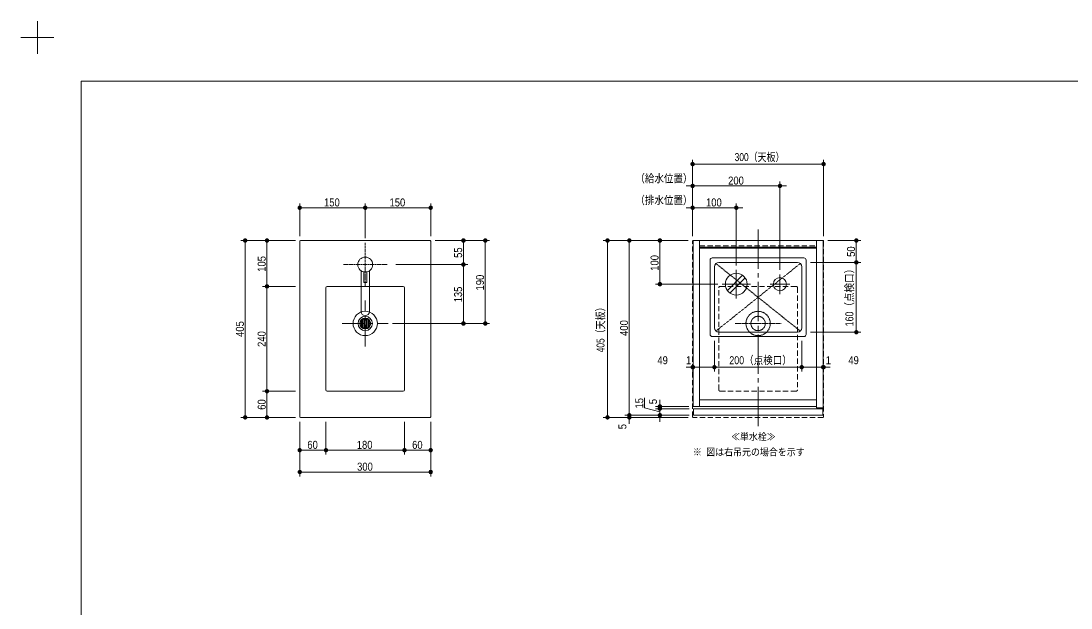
# Model space of a CAD drawing. Units: millimetres, scale not verified. Extents: x -3031 to 3031, y -1522 to 1522.
# Drawn here: x -3031 to -626, y 179 to 1522 of the extents above; entities that cross this region are included whole.
import ezdxf
from ezdxf.enums import TextEntityAlignment as Align

# ---------------------------------------------------------------- set-up
doc = ezdxf.new("R2010")
doc.units = ezdxf.units.MM
doc.header["$LTSCALE"] = 10
for name, pattern in [('CHAIN1', [8, 5, -1, 1, -1]), ('CHAIN2', [12, 9, -1, 1, -1]), ('DASHED1', [1.8, 1.2, -0.6]), ('DOUBLE_CHAIN1', [8.8, 5, -1, 0.6, -0.6, 0.6, -1])]:
    doc.linetypes.add(name, pattern=pattern)
for name, color, linetype, lineweight in [('0-0_1図面枠', 7, 'Continuous', 9), ('0-1_5ボウル・キャビネット', 7, 'Continuous', 9), ('0-2_2寸法-1', 7, 'Continuous', 9), ('0-3_0', 7, 'Continuous', 9), ('0-4_4給排水', 7, 'Continuous', 9), ('0-5_2寸法-2', 7, 'Continuous', 9), ('0-6_2寸法-3', 7, 'Continuous', 9)]:
    doc.layers.add(name, color=color, linetype=linetype, lineweight=lineweight)
doc.layers.add('0-7_3一般', color=7, linetype='Continuous')
doc.styles.add('ＭＳ ゴシック', font='')
doc.styles.add('ＭＳ Ｐゴシック', font='')
doc.styles.get('ＭＳ ゴシック').set_extended_font_data('MS Gothic')
doc.styles.get('ＭＳ Ｐゴシック').set_extended_font_data('MS PGothic')

# ---------------------------------------------------------------- blocks, each defined once
blk = doc.blocks.new('グループ')
at = {"layer": '0-0_1図面枠'}
for p, q in [((-21000, 14475), (-21000, 15225)), ((-21375, 14850), (-20625, 14850))]:
    blk.add_line(p, q, dxfattribs=at)
blk = doc.blocks.new('グループ-2')
at = {"layer": '0-0_1図面枠'}
blk.add_lwpolyline([(-20000, 13850), (20000, 13850), (20000, -13850), (-20000, -13850)], close=True, dxfattribs=at)
blk = doc.blocks.new('図面枠')
at = {"layer": '0-0_1図面枠'}
for name in ['グループ', 'グループ-2']:
    blk.add_blockref(name, (0, 0), dxfattribs=at)
blk = doc.blocks.new('グループ-5')
at = {"layer": '0-1_5ボウル・キャビネット'}
for points in [[(-5980, 10200), (-5830, 10200), (-5830, 6400), (-5980, 6400)], [(-5830, 10200), (-3150, 10200), (-3150, 10050), (-5830, 10050)], [(-3000, 6370), (-3150, 6370), (-3150, 10200), (-3000, 10200)], [(-5830, 10050), (-3150, 10050), (-3150, 10025), (-5830, 10025)], [(-5830, 6550), (-3150, 6550), (-3150, 6400), (-5830, 6400)], [(-5970, 6350), (-3010, 6350), (-3010, 6200), (-5970, 6200)]]:
    blk.add_lwpolyline(points, close=True, dxfattribs=at)
blk = doc.blocks.new('_Dot')
at = {"layer": '0-3_0'}
for p, q in [((-5, 0), (-10, 0)), ((4.89, 1), (-4.89, 1)), ((3.99, 3), (-3.99, 3)), ((4.58, -1.99), (-4.58, -1.99)), ((3, -3.99), (-3, -3.99))]:
    blk.add_line(p, q, dxfattribs=at)
for points in [[(5, 0), (4.96, 0.63), (4.84, 1.24), (4.65, 1.84), (4.38, 2.41), (4.05, 2.94), (3.64, 3.42), (3.19, 3.85), (2.68, 4.22), (2.13, 4.52), (1.55, 4.76), (0.94, 4.91), (0.31, 4.99), (-0.31, 4.99), (-0.94, 4.91), (-1.55, 4.76), (-2.13, 4.52), (-2.68, 4.22), (-3.19, 3.85), (-3.64, 3.42), (-4.05, 2.94), (-4.38, 2.41), (-4.65, 1.84), (-4.84, 1.24), (-4.96, 0.63), (-5, 0), (0, 0)], [(-5, 0), (-4.96, -0.63), (-4.84, -1.24), (-4.65, -1.84), (-4.38, -2.41), (-4.05, -2.94), (-3.64, -3.42), (-3.19, -3.85), (-2.68, -4.22), (-2.13, -4.52), (-1.55, -4.76), (-0.94, -4.91), (-0.31, -4.99), (0.31, -4.99), (0.94, -4.91), (1.55, -4.76), (2.13, -4.52), (2.68, -4.22), (3.19, -3.85), (3.64, -3.42), (4.05, -2.94), (4.38, -2.41), (4.65, -1.84), (4.84, -1.24), (4.96, -0.63), (5, 0), (0, 0)]]:
    blk.add_lwpolyline(points, close=True, dxfattribs=at)
blk = doc.blocks.new('グループ-16')
at = {"layer": '0-1_5ボウル・キャビネット'}
for p, q in [((-5590, 8050), (-5590, 9750)), ((-5540, 9800), (-3440, 9800)), ((-5390, 9700), (-3590, 9700)), ((-3390, 9750), (-3390, 8050)), ((-5490, 8200), (-5490, 9600)), ((-3490, 9600), (-3490, 8200)), ((-3440, 8000), (-5540, 8000)), ((-3590, 8100), (-5390, 8100))]:
    blk.add_line(p, q, dxfattribs=at)
at = {"layer": '0-1_5ボウル・キャビネット', "linetype": 'DOUBLE_CHAIN1'}
for p, q in [((-5457.4, 9673.9), (-3522.6, 8126.1)), ((-3522.6, 9673.9), (-5457.4, 8126.1))]:
    blk.add_line(p, q, dxfattribs=at)
at = {"layer": '0-1_5ボウル・キャビネット'}
for centre, radius, start, end in [((-5540, 9750), 50, 90, 180), ((-5390, 9600), 100, 90, 180), ((-3590, 9600), 100, 0, 90), ((-3440, 9750), 50, 0, 90), ((-5390, 8200), 100, 180, 270), ((-3590, 8200), 100, 270, 0), ((-5540, 8050), 50, 180, 270), ((-3440, 8050), 50, 270, 0)]:
    blk.add_arc(centre, radius, start, end, dxfattribs=at)
blk = doc.blocks.new('グループ-19')
at = {"layer": '0-1_5ボウル・キャビネット'}
for p, q in [((-13575, 8222.5), (-13575, 8377.5)), ((-13555, 8205.1), (-13555, 8394.9)), ((-13525, 8190.5), (-13525, 8409.5)), ((-13505, 8186), (-13505, 8414)), ((-13475, 8186), (-13475, 8414)), ((-13455, 8190.5), (-13455, 8409.5)), ((-13425, 8205.1), (-13425, 8394.9)), ((-13405, 8222.5), (-13405, 8377.5))]:
    blk.add_line(p, q, dxfattribs=at)
for radius in [278.5, 165, 125]:
    blk.add_circle((-13490, 8300), radius, dxfattribs=at)
for start, end in [(137.65739, 222.34261), (107.71893, 124.41739), (235.58261, 252.28107), (90, 97.49472), (262.50528, 270), (82.50528, 90), (270, 277.49472), (55.58261, 72.28107), (287.71893, 304.41739), (317.65739, 42.34261)]:
    blk.add_arc((-13490, 8300), 115, start, end, dxfattribs=at)
blk = doc.blocks.new('給水')
at = {"layer": '0-4_4給排水'}
for p, q in [((-225, 0), (225, 0)), ((0, -225), (0, 225))]:
    blk.add_line(p, q, dxfattribs=at)
blk.add_circle((0, 0), 150, dxfattribs=at)
blk = doc.blocks.new('排水')
at = {"layer": '0-4_4給排水'}
for p, q in [((0, -325), (0, 325)), ((-325, 0), (325, 0)), ((-202.8, -146.2), (146.2, 202.8)), ((-146.2, -202.8), (202.8, 146.2))]:
    blk.add_line(p, q, dxfattribs=at)
blk.add_circle((0, 0), 250, dxfattribs=at)
blk = doc.blocks.new('グループ-20')
at = {"layer": '0-1_5ボウル・キャビネット', "linetype": 'CHAIN1'}
blk.add_line((-5018.5, 8300), (-3961.5, 8300), dxfattribs=at)
at = {"layer": '0-1_5ボウル・キャビネット', "linetype": 'DASHED1'}
for radius in [278.5, 165]:
    blk.add_circle((-4490, 8300), radius, dxfattribs=at)
blk = doc.blocks.new('グループ-21')
at = {"layer": '0-4_4給排水', "linetype": 'CHAIN1'}
for p, q in [((-13490, 9150), (-13490, 10150)), ((-12990, 9650), (-13990, 9650))]:
    blk.add_line(p, q, dxfattribs=at)
at = {"layer": '0-4_4給排水'}
for p, q in [((-13584.7, 8575.6), (-13584.7, 9508.8)), ((-13394.7, 9508.8), (-13394.7, 8575.6))]:
    blk.add_line(p, q, dxfattribs=at)
blk.add_lwpolyline([(-13454.7, 9483.6), (-13454.7, 9240), (-13524.7, 9240), (-13524.7, 9483.6)], dxfattribs=at)
blk.add_circle((-13490, 9650), 170, dxfattribs=at)
for start, end in [(180, 270), (270, 0)]:
    blk.add_arc((-13489.7, 8575.6), 95, start, end, dxfattribs=at)

msp = doc.modelspace()

# ---------------------------------------------------------------- linework, layer by layer
at = {"layer": '0-1_5ボウル・キャビネット', "linetype": 'CHAIN2'}
msp.add_line((-1342.75, 1045), (-1342.75, 590), dxfattribs=at)
at = {"layer": '0-1_5ボウル・キャビネット'}
for p, q in [((-2392.75, 616.5), (-2392.75, 1018.5)), ((-2391.25, 1020), (-2094.25, 1020)), ((-2092.75, 1018.5), (-2092.75, 616.5)), ((-2329.75, 915), (-2155.75, 915)), ((-2332.75, 678), (-2332.75, 912)), ((-2152.75, 912), (-2152.75, 678)), ((-2155.75, 675), (-2329.75, 675)), ((-2094.25, 615), (-2391.25, 615))]:
    msp.add_line(p, q, dxfattribs=at)
at = {"layer": '0-1_5ボウル・キャビネット', "linetype": 'DASHED1'}
for p, q in [((-1492.75, 616.5), (-1492.75, 1018.5)), ((-1491.25, 1020), (-1194.25, 1020)), ((-1192.75, 1018.5), (-1192.75, 616.5)), ((-1476.75, 1007.5), (-1208.75, 1007.5)), ((-1429.75, 915), (-1255.75, 915)), ((-1432.75, 678), (-1432.75, 912)), ((-1252.75, 912), (-1252.75, 678)), ((-1255.75, 675), (-1429.75, 675)), ((-1194.25, 615), (-1491.25, 615))]:
    msp.add_line(p, q, dxfattribs=at)
at = {"layer": '0-1_5ボウル・キャビネット', "linetype": 'CHAIN1'}
for p, q in [((-2242.75, 777.15), (-2242.75, 882.85)), ((-2295.6, 830), (-2189.9, 830))]:
    msp.add_line(p, q, dxfattribs=at)
at = {"layer": '0-1_5ボウル・キャビネット'}
for centre, radius, start, end in [((-2391.25, 1018.5), 1.5, 90, 180), ((-2094.25, 1018.5), 1.5, 0, 90), ((-2329.75, 912), 3, 90, 180), ((-2155.75, 912), 3, 0, 90), ((-2329.75, 678), 3, 180, 270), ((-2155.75, 678), 3, 270, 0), ((-2391.25, 616.5), 1.5, 180, 270), ((-2094.25, 616.5), 1.5, 270, 0)]:
    msp.add_arc(centre, radius, start, end, dxfattribs=at)
at = {"layer": '0-1_5ボウル・キャビネット', "linetype": 'DASHED1'}
for centre, radius, start, end in [((-1491.25, 1018.5), 1.5, 90, 180), ((-1194.25, 1018.5), 1.5, 0, 90), ((-1429.75, 912), 3, 90, 180), ((-1255.75, 912), 3, 0, 90), ((-1429.75, 678), 3, 180, 270), ((-1255.75, 678), 3, 270, 0), ((-1491.25, 616.5), 1.5, 180, 270), ((-1194.25, 616.5), 1.5, 270, 0)]:
    msp.add_arc(centre, radius, start, end, dxfattribs=at)
at = {"layer": '0-2_2寸法-1'}
for p, q in [((-1492.75, 1155), (-1492.75, 1205)), ((-1192.75, 1030), (-1192.75, 1205)), ((-1200.25, 1195), (-1485.25, 1195)), ((-1492.75, 1105), (-1492.75, 1155)), ((-1292.75, 952.5), (-1292.75, 1155)), ((-1300.25, 1145), (-1485.25, 1145)), ((-2392.75, 1030), (-2392.75, 1105)), ((-2250.25, 1095), (-2385.25, 1095)), ((-2242.75, 1025), (-2242.75, 1105)), ((-2242.75, 1035), (-2242.75, 1105)), ((-2235.25, 1095), (-2100.25, 1095)), ((-2092.75, 1030), (-2092.75, 1105)), ((-1492.75, 1030), (-1492.75, 1105)), ((-1400.25, 1095), (-1485.25, 1095)), ((-1392.75, 962.5), (-1392.75, 1105)), ((-2477.75, 1020), (-2527.75, 1020)), ((-2517.75, 622.5), (-2517.75, 1012.5)), ((-2402.75, 1020), (-2477.75, 1020)), ((-2467.75, 1012.5), (-2467.75, 922.5)), ((-2082.75, 1020), (-2007.75, 1020)), ((-2017.75, 972.5), (-2017.75, 1012.5)), ((-2007.75, 1020), (-1957.75, 1020)), ((-1967.75, 837.5), (-1967.75, 1012.5)), ((-1647.75, 1020), (-1697.75, 1020)), ((-1687.75, 622.5), (-1687.75, 1012.5)), ((-1577.75, 1020), (-1647.75, 1020)), ((-1637.75, 627.5), (-1637.75, 1012.5)), ((-1502.75, 1020), (-1577.75, 1020)), ((-1567.75, 1012.5), (-1567.75, 927.5)), ((-1182.75, 1020), (-1107.75, 1020)), ((-1117.75, 977.5), (-1117.75, 1012.5)), ((-2172.75, 965), (-2007.75, 965)), ((-2172.75, 965), (-2007.75, 965)), ((-1222.75, 970), (-1107.75, 970)), ((-1222.75, 970), (-1107.75, 970)), ((-1117.75, 962.5), (-1117.75, 817.5)), ((-2017.75, 957.5), (-2017.75, 837.5)), ((-2402.75, 915), (-2477.75, 915)), ((-2402.75, 915), (-2477.75, 915)), ((-1435.25, 920), (-1577.75, 920)), ((-2467.75, 682.5), (-2467.75, 907.5)), ((-2179.9, 830), (-2007.75, 830)), ((-2007.75, 830), (-1957.75, 830)), ((-1222.75, 810), (-1107.75, 810)), ((-1442.75, 790), (-1442.75, 720)), ((-1242.75, 790), (-1242.75, 720)), ((-1250.25, 730), (-1435.25, 730)), ((-2402.75, 675), (-2477.75, 675)), ((-2402.75, 675), (-2477.75, 675)), ((-2467.75, 667.5), (-2467.75, 622.5)), ((-2477.75, 615), (-2527.75, 615)), ((-2402.75, 615), (-2477.75, 615)), ((-2392.75, 605), (-2392.75, 530)), ((-2332.75, 605), (-2332.75, 530)), ((-2332.75, 605), (-2332.75, 530)), ((-2152.75, 605), (-2152.75, 530)), ((-2152.75, 605), (-2152.75, 530)), ((-2092.75, 605), (-2092.75, 530)), ((-1647.75, 615), (-1697.75, 615)), ((-1500.75, 620), (-1647.75, 620)), ((-2392.75, 530), (-2392.75, 480)), ((-2340.25, 540), (-2385.25, 540)), ((-2325.25, 540), (-2160.25, 540)), ((-2100.25, 540), (-2145.25, 540)), ((-2092.75, 530), (-2092.75, 480)), ((-2100.25, 490), (-2385.25, 490))]:
    msp.add_line(p, q, dxfattribs=at)
at = {"layer": '0-5_2寸法-2'}
for p, q in [((-1492.75, 1105), (-1492.75, 1155)), ((-1292.75, 952.5), (-1292.75, 1155)), ((-1500.25, 1145), (-1507.76, 1145)), ((-1292.75, 1145), (-1492.75, 1145)), ((-1285.25, 1145), (-1277.74, 1145)), ((-1500.25, 1095), (-1507.76, 1095)), ((-1492.75, 1030), (-1492.75, 1105)), ((-1392.75, 1095), (-1492.75, 1095)), ((-1392.75, 962.5), (-1392.75, 1105)), ((-1385.25, 1095), (-1377.74, 1095)), ((-1442.75, 790), (-1442.75, 720)), ((-1242.75, 790), (-1242.75, 720)), ((-1500.25, 730), (-1507.76, 730)), ((-1499.25, 730), (-1506.76, 730)), ((-1492.75, 730), (-1491.75, 730)), ((-1492.75, 722.75), (-1492.75, 720)), ((-1442.75, 730), (-1491.75, 730)), ((-1491.75, 722.75), (-1491.75, 720)), ((-1491.75, 722.75), (-1491.75, 720)), ((-1484.25, 730), (-1476.74, 730)), ((-1435.25, 730), (-1427.74, 730)), ((-1250.25, 730), (-1257.76, 730)), ((-1242.75, 730), (-1193.75, 730)), ((-1201.25, 730), (-1208.76, 730)), ((-1192.75, 730), (-1193.75, 730)), ((-1193.75, 722.75), (-1193.75, 720)), ((-1193.75, 722.75), (-1193.75, 720)), ((-1192.75, 722.75), (-1192.75, 720)), ((-1186.25, 730), (-1178.74, 730)), ((-1185.25, 730), (-1177.74, 730)), ((-1567.75, 647.5), (-1567.75, 655.01)), ((-1567.75, 642.5), (-1567.75, 650.01)), ((-1637.75, 627.5), (-1637.75, 635.01)), ((-1501.75, 640), (-1577.75, 640)), ((-1500.75, 635), (-1577.75, 635)), ((-1500.75, 635), (-1577.75, 635)), ((-1567.75, 640), (-1567.75, 635)), ((-1567.75, 620), (-1567.75, 635)), ((-1567.75, 627.5), (-1567.75, 619.99)), ((-1500.75, 620), (-1647.75, 620)), ((-1502.75, 615), (-1647.75, 615)), ((-1637.75, 620), (-1637.75, 615)), ((-1637.75, 607.5), (-1637.75, 599.99)), ((-1500.75, 620), (-1577.75, 620)), ((-1567.75, 612.5), (-1567.75, 604.99))]:
    msp.add_line(p, q, dxfattribs=at)
msp.add_lwpolyline([(-1602.75, 659.66), (-1602.75, 636.9), (-1567.75, 627.5)], dxfattribs=at)

# ---------------------------------------------------------------- block references
at = {"layer": '0-0_1図面枠', "xscale": 0.1, "yscale": 0.1}
msp.add_blockref('図面枠', (-893.75, 0), dxfattribs=at)
at = {"layer": '0-1_5ボウル・キャビネット', "xscale": 0.1, "yscale": 0.1}
for name in ['グループ-5', 'グループ-16', 'グループ-19']:
    msp.add_blockref(name, (-893.75, 0), dxfattribs=at)
at = {"layer": '0-2_2寸法-1', "xscale": 0.7503418, "yscale": 0.7503418}
for p, rotation in [((-1492.75, 1195), 180), ((-1492.75, 1145), 180), ((-2392.75, 1095), 180), ((-2242.75, 1095), 180), ((-1492.75, 1095), 180), ((-2517.75, 1020), 90), ((-2467.75, 1020), 90), ((-2017.75, 1020), 90), ((-1967.75, 1020), 90), ((-1687.75, 1020), 90), ((-1637.75, 1020), 90), ((-1567.75, 1020), 90), ((-1117.75, 1020), 90), ((-2017.75, 965), 270), ((-2017.75, 965), 90), ((-1117.75, 970), 270), ((-1117.75, 970), 90), ((-2467.75, 915), 270), ((-2467.75, 915), 90), ((-1567.75, 920), 270), ((-2017.75, 830), 270), ((-1967.75, 830), 270), ((-1117.75, 810), 270), ((-1442.75, 730), 180), ((-2467.75, 675), 270), ((-2467.75, 675), 90), ((-1637.75, 620), 270), ((-2517.75, 615), 270), ((-2467.75, 615), 270), ((-1687.75, 615), 270), ((-2392.75, 540), 180), ((-2332.75, 540), 180), ((-2152.75, 540), 180), ((-2392.75, 490), 180)]:
    msp.add_blockref('_Dot', p, dxfattribs=dict(at, rotation=rotation))
for p in [(-1192.75, 1195), (-1292.75, 1145), (-2242.75, 1095), (-2092.75, 1095), (-1392.75, 1095), (-1242.75, 730), (-2332.75, 540), (-2152.75, 540), (-2092.75, 540), (-2092.75, 490)]:
    msp.add_blockref('_Dot', p, dxfattribs=at)
at = {"layer": '0-4_4給排水', "xscale": 0.1, "yscale": 0.1}
for name, p in [('グループ-21', (-893.75, 0)), ('排水', (-1392.75, 920)), ('給水', (-1292.75, 920))]:
    msp.add_blockref(name, p, dxfattribs=at)
at = {"layer": '0-5_2寸法-2', "xscale": 0.7503418, "yscale": 0.7503418}
for p in [(-1492.75, 1145), (-1492.75, 1095), (-1492.75, 730), (-1491.75, 730), (-1242.75, 730), (-1193.75, 730)]:
    msp.add_blockref('_Dot', p, dxfattribs=at)
for p, rotation in [((-1292.75, 1145), 180), ((-1392.75, 1095), 180), ((-1491.75, 730), 180), ((-1442.75, 730), 180), ((-1193.75, 730), 180), ((-1192.75, 730), 180), ((-1637.75, 620), 270), ((-1567.75, 640), 270), ((-1567.75, 635), 270), ((-1567.75, 635), 90), ((-1637.75, 615), 90), ((-1567.75, 620), 90)]:
    msp.add_blockref('_Dot', p, dxfattribs=dict(at, rotation=rotation))
at = {"layer": '0-7_3一般', "xscale": 0.1, "yscale": 0.1}
msp.add_blockref('グループ-20', (-893.75, 0), dxfattribs=at)

# ---------------------------------------------------------------- texts
at = {"layer": '0-2_2寸法-1', "style": 'ＭＳ Ｐゴシック'}
for s, width, p in [('300（天板）', 0.8, (-1396.45, 1196.31)), ('200', 0.9, (-1411.39, 1142.52)), ('150', 0.9, (-2337.06, 1092.52)), ('150', 0.9, (-2187.06, 1092.52)), ('100', 0.9, (-1462.06, 1092.52)), ('200（点検口）', 0.85, (-1408.75, 731.22)), ('60', 0.9, (-2375.29, 537.52)), ('180', 0.9, (-2262.06, 537.52)), ('60', 0.9, (-2135.29, 537.52)), ('300', 0.9, (-2261.39, 487.52))]:
    msp.add_text(s, height=18.33, dxfattribs=dict(at, width=width)).set_placement(p, align=Align.BOTTOM_LEFT)
for s, width, p in [('55', 0.9, (-2015.22, 980.2)), ('50', 0.9, (-1115.27, 982.51)), ('105', 0.9, (-2465.27, 948.39)), ('100', 0.9, (-1565.27, 950.69)), ('190', 0.9, (-1965.27, 905.69)), ('160（点検口）', 0.85, (-1118.97, 823.34)), ('135', 0.9, (-2015.27, 878.39)), ('405（天板）', 0.8, (-1689.06, 764)), ('405', 0.9, (-2515.27, 799.25)), ('400', 0.9, (-1635.27, 801.56)), ('240', 0.9, (-2465.27, 776.36)), ('60', 0.9, (-2465.27, 632.46))]:
    msp.add_text(s, height=18.33, rotation=90, dxfattribs=dict(at, width=width)).set_placement(p, align=Align.BOTTOM_LEFT)
at = {"layer": '0-5_2寸法-2', "style": 'ＭＳ Ｐゴシック'}
for s, height, width, p in [('（給水位置）', 18.34, 0.85, (-1624.02, 1147.35)), ('（排水位置）', 18.34, 0.85, (-1624.02, 1097.49)), ('49', 18.33, 0.9, (-1573.5, 731.24)), ('1', 18.33, 0.9, (-1507.98, 731.24)), ('1', 18.33, 0.9, (-1187.78, 731.24)), ('49', 18.33, 0.9, (-1136.1, 731.24))]:
    msp.add_text(s, height=height, dxfattribs=dict(at, width=width)).set_placement(p, align=Align.BOTTOM_LEFT)
at = {"layer": '0-5_2寸法-2', "style": 'ＭＳ Ｐゴシック', "width": 0.9}
for s, p in [('15', (-1600.27, 635.31)), ('5', (-1568.99, 645.21)), ('5', (-1638.99, 587.85))]:
    msp.add_text(s, height=18.33, rotation=90, dxfattribs=at).set_placement(p, align=Align.BOTTOM_LEFT)
at = {"layer": '0-6_2寸法-3', "style": 'ＭＳ ゴシック', "width": 0.9}
for s, p in [('≪単水栓≫', (-1404.19, 557.82)), ('※ 図は右吊元の場合を示す', (-1492.17, 522.67))]:
    msp.add_text(s, height=16.28, dxfattribs=at).set_placement(p, align=Align.BOTTOM_LEFT)

doc.saveas('drawing.dxf')
